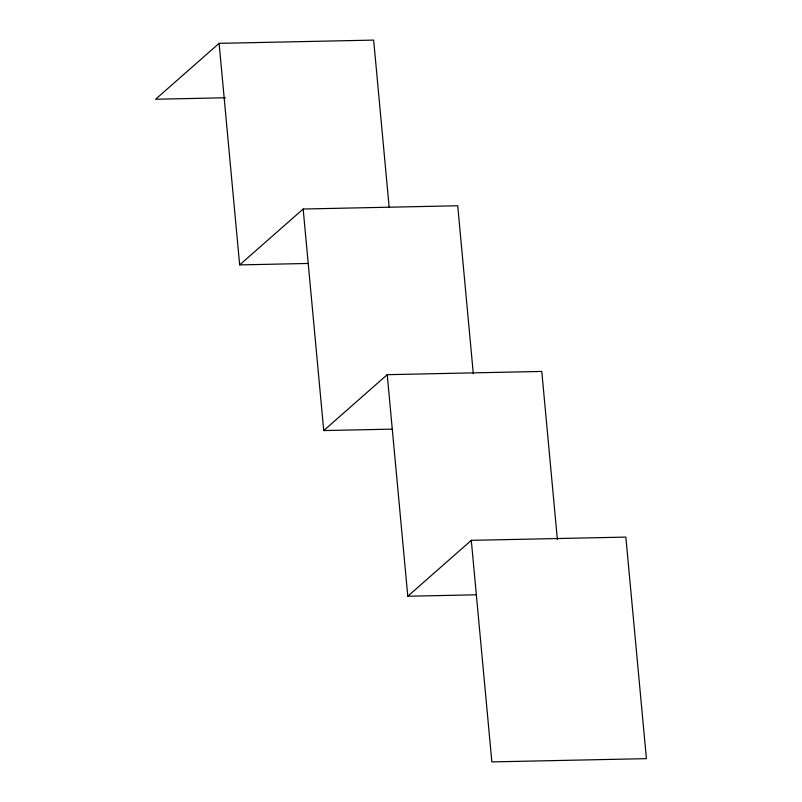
<?xml version="1.0" encoding="UTF-8"?>
<svg xmlns="http://www.w3.org/2000/svg" width="802" height="802" viewBox="0 0 802 802"><rect width="100%" height="100%" fill="white"/><g stroke="black" fill="none" stroke-linecap="round" stroke-linejoin="round"><path stroke-width="1.2" d="M389.13 206.886L373.652 40.1L219.106 43.348L155.598 99.237L225.392 97.774M219.106 43.348L239.658 264.901L303.166 209.021L457.721 205.763L473.31 373.792M303.166 209.021L323.727 430.574L387.226 374.684L541.781 371.426L557.37 539.465M387.226 374.684L407.787 596.237L471.295 540.347L625.851 537.099L646.402 758.652L491.847 761.9L471.295 540.347M239.658 264.901L308.209 263.457M323.727 430.574L392.278 429.13M407.787 596.237L476.338 594.793"/></g></svg>
